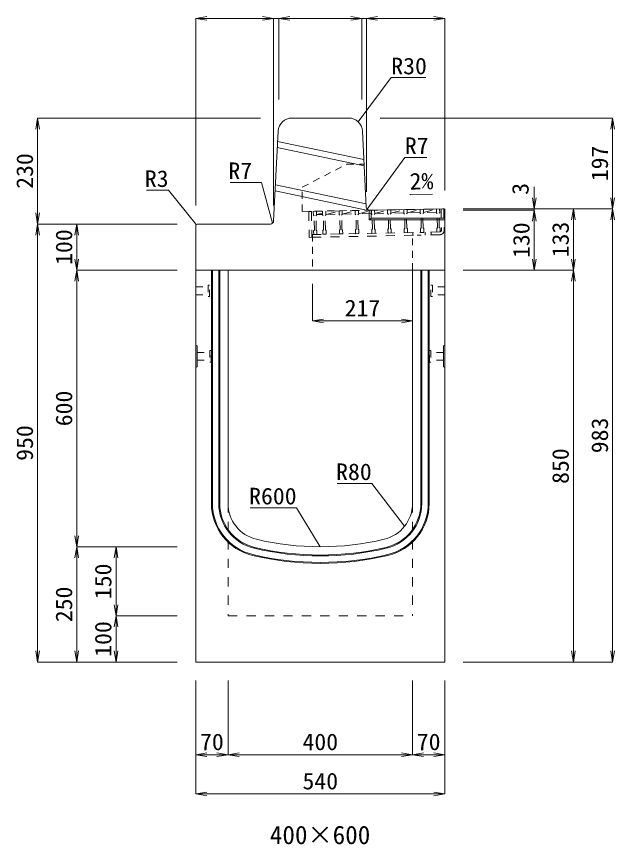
# Model space of a CAD drawing. Units: millimetres at full size. Extents: x -22536 to 51867, y -19720 to 38340.
# Drawn here: x -8493 to -7197, y 33253 to 35048 of the extents above; entities that cross this region are included whole.
import ezdxf
from ezdxf.enums import TextEntityAlignment as Align

# ---------------------------------------------------------------- set-up
doc = ezdxf.new("R2010")
doc.units = ezdxf.units.MM
doc.header["$LTSCALE"] = 20
for name, pattern in [('USER1', [2, 1, -1]), ('USER2', [1.35, 0.75, -0.6]), ('USER3', [1.35, 0.75, -0.6]), ('USER4', [2, 1, -1])]:
    doc.linetypes.add(name, pattern=pattern)
for name, color, linetype, lineweight in [('インサート', 3, 'USER2', 9), ('寸法引出', 7, 'Continuous', 9), ('寸法線', 7, 'Continuous', 13), ('引出線', 4, 'Continuous', 13), ('本体', 2, 'Continuous', 13), ('目地', 132, 'Continuous', 5), ('ｸﾞﾚｰﾁﾝｸﾞ', 7, 'USER4', 9)]:
    doc.layers.add(name, color=color, linetype=linetype, lineweight=lineweight)
doc.layers.add('文字', color=7, linetype='Continuous')
doc.styles.add('ＭＳ 明朝', font='')
doc.styles.get('ＭＳ 明朝').set_extended_font_data('MS Mincho')

# ---------------------------------------------------------------- blocks, each defined once
blk = doc.blocks.new('open_arrow')
at = {"color": 0, "linetype": 'Continuous', "lineweight": -2}
blk.add_lwpolyline([(7.5, 1.25), (0, 0), (7.5, -1.25)], dxfattribs=at)

msp = doc.modelspace()

# ---------------------------------------------------------------- linework, layer by layer
at = {"layer": 'インサート'}
for p, q in [((-8104.44, 34461.66), (-8077.44, 34461.66)), ((-8104.44, 34461.66), (-8104.44, 34444.66)), ((-8074.44, 34465.66), (-8077.44, 34465.66)), ((-8077.44, 34465.66), (-8077.44, 34440.66)), ((-8074.44, 34440.66), (-8074.44, 34465.66)), ((-7594.44, 34465.66), (-7591.44, 34465.66)), ((-7594.44, 34440.66), (-7594.44, 34465.66)), ((-7591.44, 34465.66), (-7591.44, 34440.66)), ((-7564.44, 34461.66), (-7591.44, 34461.66)), ((-7564.44, 34461.66), (-7564.44, 34444.66)), ((-8104.44, 34444.66), (-8077.44, 34444.66)), ((-7564.44, 34444.66), (-7591.44, 34444.66)), ((-8077.44, 34440.66), (-8074.44, 34440.66)), ((-7591.44, 34440.66), (-7594.44, 34440.66)), ((-8101.24, 34319.66), (-8074.24, 34319.66)), ((-8101.24, 34319.66), (-8101.24, 34302.66)), ((-8071.24, 34323.66), (-8074.24, 34323.66)), ((-8074.24, 34323.66), (-8074.24, 34298.66)), ((-8071.24, 34298.66), (-8071.24, 34323.66)), ((-7597.64, 34323.66), (-7594.64, 34323.66)), ((-7597.64, 34298.66), (-7597.64, 34323.66)), ((-7594.64, 34323.66), (-7594.64, 34298.66)), ((-7567.64, 34319.66), (-7594.64, 34319.66)), ((-7567.64, 34319.66), (-7567.64, 34302.66)), ((-8101.24, 34302.66), (-8074.24, 34302.66)), ((-8074.24, 34298.66), (-8071.24, 34298.66)), ((-7594.64, 34298.66), (-7597.64, 34298.66)), ((-7567.64, 34302.66), (-7594.64, 34302.66))]:
    msp.add_line(p, q, dxfattribs=at)
at = {"layer": '寸法引出'}
for p, q in [((-7728.44, 34607.15), (-7724.44, 34611.15)), ((-7728.44, 34607.15), (-7565.15, 34607.15)), ((-7724.44, 34611.15), (-7565.22, 34611.15))]:
    msp.add_line(p, q, dxfattribs=at)
at = {"layer": '寸法線'}
for p, q in [((-8104.44, 35044.19), (-7935.94, 35044.19)), ((-8104.44, 34638.16), (-8104.44, 35044.19)), ((-7983.94, 35044.19), (-7876.44, 35044.19)), ((-7935.94, 34638.16), (-7935.94, 35044.19)), ((-7935.94, 34638.16), (-7935.94, 35044.19)), ((-7924.44, 34868.16), (-7924.44, 35044.19)), ((-7924.44, 35044.19), (-7744.44, 35044.19)), ((-7924.44, 34868.16), (-7924.44, 35044.19)), ((-7792.44, 35044.19), (-7686.44, 35044.19)), ((-7744.44, 34868.16), (-7744.44, 35044.19)), ((-7744.44, 34868.16), (-7744.44, 35044.19)), ((-7734.44, 34668.16), (-7734.44, 35044.19)), ((-7734.44, 35044.19), (-7564.44, 35044.19)), ((-7734.44, 34668.16), (-7734.44, 35044.19)), ((-7564.44, 34671.16), (-7564.44, 35044.19)), ((-8447.38, 34828.16), (-8447.38, 34598.16)), ((-7964.44, 34828.16), (-8447.38, 34828.16)), ((-7704.44, 34828.16), (-7200.66, 34828.16)), ((-7200.66, 34828.16), (-7200.66, 34631.16)), ((-7370.66, 34679.16), (-7370.66, 34580.16)), ((-7524.44, 34631.16), (-7370.66, 34631.16)), ((-7524.44, 34631.16), (-7285.66, 34631.16)), ((-7524.44, 34631.16), (-7200.66, 34631.16)), ((-7524.44, 34631.16), (-7200.66, 34631.16)), ((-7524.44, 34628.16), (-7370.66, 34628.16)), ((-7524.44, 34628.16), (-7370.66, 34628.16)), ((-7370.66, 34628.16), (-7370.66, 34498.16)), ((-7285.66, 34631.16), (-7285.66, 34498.16)), ((-7200.66, 34631.16), (-7200.66, 33648.16)), ((-8144.44, 34598.16), (-8447.38, 34598.16)), ((-8447.38, 33648.16), (-8447.38, 34598.16)), ((-8144.44, 34598.16), (-8447.38, 34598.16)), ((-8362.38, 34598.16), (-8362.38, 34498.16)), ((-8144.44, 34598.16), (-8362.38, 34598.16)), ((-8144.44, 34498.16), (-8362.38, 34498.16)), ((-8362.38, 34498.16), (-8362.38, 33898.16)), ((-8144.44, 34498.16), (-8362.38, 34498.16)), ((-7524.44, 34498.16), (-7370.66, 34498.16)), ((-7524.44, 34498.16), (-7285.66, 34498.16)), ((-7524.44, 34498.16), (-7285.66, 34498.16)), ((-7285.66, 34498.16), (-7285.66, 33648.16)), ((-7851.44, 34468.16), (-7851.44, 34387.94)), ((-7851.44, 34387.94), (-7634.44, 34387.94)), ((-8144.44, 33898.16), (-8362.38, 33898.16)), ((-8362.38, 33648.16), (-8362.38, 33898.16)), ((-8144.44, 33898.16), (-8362.38, 33898.16)), ((-8277.38, 33898.16), (-8277.38, 33748.16)), ((-8144.44, 33898.16), (-8277.38, 33898.16)), ((-8144.44, 33748.16), (-8277.38, 33748.16)), ((-8277.38, 33748.16), (-8277.38, 33648.16)), ((-8144.44, 33748.16), (-8277.38, 33748.16)), ((-8144.44, 33648.16), (-8447.38, 33648.16)), ((-8144.44, 33648.16), (-8362.38, 33648.16)), ((-8144.44, 33648.16), (-8277.38, 33648.16)), ((-7524.44, 33648.16), (-7285.66, 33648.16)), ((-7524.44, 33648.16), (-7200.66, 33648.16)), ((-8104.44, 33608.16), (-8104.44, 33447.01)), ((-8104.44, 33608.16), (-8104.44, 33362.01)), ((-8034.44, 33608.16), (-8034.44, 33447.01)), ((-8034.44, 33608.16), (-8034.44, 33447.01)), ((-7634.44, 33608.16), (-7634.44, 33447.01)), ((-7634.44, 33608.16), (-7634.44, 33447.01)), ((-7564.44, 33608.16), (-7564.44, 33447.01)), ((-7564.44, 33608.16), (-7564.44, 33362.01)), ((-8104.44, 33447.01), (-8034.44, 33447.01)), ((-8034.44, 33447.01), (-7634.44, 33447.01)), ((-7634.44, 33447.01), (-7564.44, 33447.01)), ((-8104.44, 33362.01), (-7564.44, 33362.01))]:
    msp.add_line(p, q, dxfattribs=at)
at = {"layer": '引出線'}
for points in [[(-7752.3, 34819.9), (-7680.54, 34915.75), (-7605.86, 34915.75)], [(-7732.6, 34630.09), (-7651.09, 34742.84), (-7603.16, 34742.84)], [(-7937.77, 34600.09), (-7962.2, 34688.5), (-8030.13, 34688.5)], [(-8103.56, 34597.29), (-8163.41, 34671.38), (-8211.13, 34671.38)], [(-7640.18, 34661.97), (-7591.47, 34662.94), (-7640.22, 34661.96)], [(-7651.68, 33942.59), (-7722.94, 34035.69), (-7797.61, 34035.69)], [(-7834.44, 33898.16), (-7885.8, 33982.91), (-7986.81, 33982.91)]]:
    msp.add_lwpolyline(points, dxfattribs=at)
at = {"layer": '本体', "lineweight": 20}
for p, q in [((-7895.9, 34828.16), (-7772.98, 34828.16)), ((-7935.61, 34604.81), (-7925.86, 34799.66)), ((-7734.78, 34634.93), (-7743.01, 34799.66)), ((-7727.66, 34628.28), (-7564.44, 34631.17)), ((-7564.44, 34631.17), (-7564.44, 34498.16)), ((-8104.44, 34595.16), (-8104.44, 34498.16)), ((-7942.6, 34598.16), (-8101.44, 34598.16)), ((-7564.44, 34498.16), (-8104.44, 34498.16))]:
    msp.add_line(p, q, dxfattribs=at)
at = {"layer": '本体', "lineweight": 9}
for p, q in [((-7739.92, 34737.81), (-7926.99, 34777.21)), ((-7739.25, 34724.38), (-7927.64, 34764.07)), ((-7735.12, 34641.76), (-7931.69, 34683.16)), ((-7734.45, 34628.33), (-7932.34, 34670.02)), ((-8104.44, 34335.66), (-8101.24, 34333.66)), ((-8101.24, 34333.66), (-8101.24, 34288.66)), ((-7564.44, 34335.66), (-7567.64, 34333.66)), ((-7567.64, 34333.66), (-7567.64, 34288.66)), ((-8101.24, 34288.66), (-8104.44, 34286.66)), ((-7567.64, 34288.66), (-7564.44, 34286.66))]:
    msp.add_line(p, q, dxfattribs=at)
at = {"layer": '本体', "linetype": 'USER3', "lineweight": 9}
for p, q in [((-7873.62, 34678.06), (-7776.74, 34728.06)), ((-7776.74, 34728.06), (-7739.43, 34728.06)), ((-7873.62, 34625.71), (-7873.62, 34678.06)), ((-7873.62, 34625.71), (-7727.66, 34628.28)), ((-7851.44, 34575.4), (-7851.44, 34498.16)), ((-7634.44, 34498.16), (-7634.44, 34579.74))]:
    msp.add_line(p, q, dxfattribs=at)
at = {"layer": '本体'}
for p, q in [((-8104.44, 34498.16), (-8104.44, 33648.16)), ((-8034.44, 34498.16), (-8104.44, 34498.16)), ((-8034.44, 34498.16), (-8034.44, 33992.2)), ((-7634.44, 33992.2), (-7634.44, 34498.16)), ((-7564.44, 34498.16), (-7634.44, 34498.16)), ((-7564.44, 33648.16), (-7564.44, 34498.16)), ((-8104.44, 33648.16), (-7564.44, 33648.16))]:
    msp.add_line(p, q, dxfattribs=at)
at = {"layer": '本体', "linetype": 'USER1', "lineweight": 15}
for p, q in [((-8034.44, 33992.2), (-8034.44, 33748.16)), ((-7634.44, 33992.2), (-7634.44, 33748.16)), ((-8034.44, 33748.16), (-7634.44, 33748.16))]:
    msp.add_line(p, q, dxfattribs=at)
at = {"layer": '本体', "lineweight": 20}
for centre, radius, start, end in [((-7895.9, 34798.16), 30, 90, 177.13806), ((-7772.98, 34798.16), 30, 2.86254, 90), ((-7727.79, 34635.28), 7, 182.86254, 271.01187), ((-7942.6, 34605.16), 7, 270, 357.13806), ((-8101.44, 34595.16), 3, 90, 180)]:
    msp.add_arc(centre, radius, start, end, dxfattribs=at)
at = {"layer": '本体'}
for centre, radius, start, end in [((-7954.44, 33992.2), 80, 180, 256.65764), ((-7714.44, 33992.2), 80, 283.34236, 0), ((-7834.44, 34498.16), 600, 256.65764, 283.34236)]:
    msp.add_arc(centre, radius, start, end, dxfattribs=at)
at = {"layer": '目地'}
for p, q in [((-8070.44, 34498.16), (-8070.44, 33992.2)), ((-8068.44, 34498.16), (-8068.44, 33992.2)), ((-8054.44, 34498.16), (-8054.44, 33992.2)), ((-8052.44, 34498.16), (-8052.44, 33992.2)), ((-7616.44, 33992.2), (-7616.44, 34498.16)), ((-7614.44, 33992.2), (-7614.44, 34498.16)), ((-7600.44, 33992.2), (-7600.44, 34498.16)), ((-7598.44, 33992.2), (-7598.44, 34498.16))]:
    msp.add_line(p, q, dxfattribs=at)
for centre, radius, start, end in [((-7954.44, 33992.2), 116, 180, 256.65764), ((-7954.44, 33992.2), 114, 180, 256.65764), ((-7954.44, 33992.2), 100, 180, 256.65764), ((-7954.44, 33992.2), 98, 180, 256.65764), ((-7714.44, 33992.2), 98, 283.34236, 0), ((-7714.44, 33992.2), 100, 283.34236, 0), ((-7714.44, 33992.2), 114, 283.34236, 0), ((-7714.44, 33992.2), 116, 283.34236, 0), ((-7834.44, 34498.16), 620, 256.65764, 283.34236), ((-7834.44, 34498.16), 618, 256.65764, 283.34236), ((-7834.44, 34498.16), 636, 256.65764, 283.34236), ((-7834.44, 34498.16), 634, 256.65764, 283.34236)]:
    msp.add_arc(centre, radius, start, end, dxfattribs=at)
at = {"layer": 'ｸﾞﾚｰﾁﾝｸﾞ'}
for p, q in [((-7853.64, 34625.36), (-7859.64, 34625.24)), ((-7859.64, 34625.24), (-7858.52, 34569.26)), ((-7853.64, 34625.36), (-7852.52, 34569.38)), ((-7849.65, 34625.44), (-7566.7, 34631.1)), ((-7849.65, 34625.44), (-7849.49, 34617.45)), ((-7842.65, 34625.58), (-7842.49, 34617.59)), ((-7842.51, 34618.59), (-7829.57, 34622)), ((-7829.65, 34625.84), (-7829.49, 34617.85)), ((-7822.65, 34625.98), (-7822.49, 34617.99)), ((-7821.71, 34619), (-7793.56, 34626.57)), ((-7793.86, 34626.56), (-7793.7, 34618.56)), ((-7786.86, 34626.7), (-7786.7, 34618.7)), ((-7786.72, 34619.7), (-7758.56, 34627.27)), ((-7758.86, 34627.26), (-7758.7, 34619.26)), ((-7751.86, 34627.4), (-7751.7, 34619.4)), ((-7751.72, 34620.4), (-7723.57, 34627.97)), ((-7723.43, 34620.97), (-7751.72, 34620.4)), ((-7723.57, 34627.97), (-7723.41, 34619.97)), ((-7716.57, 34628.11), (-7716.41, 34620.11)), ((-7716.43, 34621.11), (-7688.28, 34628.67)), ((-7716.43, 34621.11), (-7688.14, 34621.67)), ((-7688.58, 34628.67), (-7688.42, 34620.67)), ((-7686.89, 34619.2), (-7688.42, 34620.67)), ((-7682.89, 34619.28), (-7681.42, 34620.81)), ((-7681.58, 34628.81), (-7681.42, 34620.81)), ((-7681.44, 34621.81), (-7653.28, 34629.37)), ((-7653.14, 34622.37), (-7681.44, 34621.81)), ((-7653.28, 34629.37), (-7653.12, 34621.37)), ((-7651.6, 34619.9), (-7653.12, 34621.37)), ((-7647.6, 34619.98), (-7646.13, 34621.51)), ((-7646.29, 34629.51), (-7646.13, 34621.51)), ((-7646.15, 34622.51), (-7617.99, 34630.08)), ((-7617.85, 34623.08), (-7646.15, 34622.51)), ((-7617.99, 34630.08), (-7617.83, 34622.08)), ((-7616.3, 34620.61), (-7617.83, 34622.08)), ((-7615.68, 34589.62), (-7616.3, 34620.61)), ((-7612.3, 34620.69), (-7610.83, 34622.22)), ((-7611.68, 34589.7), (-7612.3, 34620.69)), ((-7610.99, 34630.22), (-7610.83, 34622.22)), ((-7610.85, 34623.22), (-7582.7, 34630.78)), ((-7582.56, 34623.78), (-7610.85, 34623.22)), ((-7582.7, 34630.78), (-7582.54, 34622.78)), ((-7581.01, 34621.31), (-7582.54, 34622.78)), ((-7580.39, 34590.32), (-7581.01, 34621.31)), ((-7577.01, 34621.39), (-7575.54, 34622.92)), ((-7576.39, 34590.4), (-7577.01, 34621.39)), ((-7575.7, 34630.92), (-7575.54, 34622.92)), ((-7572.7, 34630.98), (-7571.78, 34584.99)), ((-7566.7, 34631.1), (-7565.78, 34585.11)), ((-7847.96, 34615.98), (-7849.49, 34617.45)), ((-7847.34, 34584.98), (-7847.96, 34615.98)), ((-7843.96, 34616.06), (-7842.49, 34617.59)), ((-7843.34, 34585.06), (-7843.96, 34616.06)), ((-7842.51, 34618.59), (-7829.51, 34618.85)), ((-7827.96, 34616.38), (-7829.49, 34617.85)), ((-7827.34, 34585.38), (-7827.96, 34616.38)), ((-7823.96, 34616.46), (-7822.49, 34617.99)), ((-7823.34, 34585.46), (-7823.96, 34616.46)), ((-7822.51, 34618.99), (-7793.42, 34619.57)), ((-7792.17, 34617.09), (-7793.7, 34618.56)), ((-7791.55, 34586.1), (-7792.17, 34617.09)), ((-7788.17, 34617.17), (-7786.7, 34618.7)), ((-7787.55, 34586.18), (-7788.17, 34617.17)), ((-7786.72, 34619.7), (-7758.42, 34620.27)), ((-7757.17, 34617.79), (-7758.7, 34619.26)), ((-7756.55, 34586.8), (-7757.17, 34617.79)), ((-7753.17, 34617.87), (-7751.7, 34619.4)), ((-7752.55, 34586.88), (-7753.17, 34617.87)), ((-7721.88, 34618.5), (-7723.41, 34619.97)), ((-7721.26, 34587.5), (-7721.88, 34618.5)), ((-7717.88, 34618.58), (-7716.41, 34620.11)), ((-7717.26, 34587.58), (-7717.88, 34618.58)), ((-7686.27, 34588.2), (-7686.89, 34619.2)), ((-7682.27, 34588.28), (-7682.89, 34619.28)), ((-7650.98, 34588.91), (-7651.6, 34619.9)), ((-7646.98, 34588.99), (-7647.6, 34619.98)), ((-7847.34, 34584.98), (-7848.81, 34583.45)), ((-7843.34, 34585.06), (-7841.81, 34583.59)), ((-7827.34, 34585.38), (-7828.81, 34583.85)), ((-7823.34, 34585.46), (-7821.81, 34583.99)), ((-7791.55, 34586.1), (-7793.02, 34584.57)), ((-7787.55, 34586.18), (-7786.02, 34584.71)), ((-7786.02, 34584.71), (-7785.86, 34576.71)), ((-7756.55, 34586.8), (-7758.02, 34585.27)), ((-7758.02, 34585.27), (-7757.86, 34577.27)), ((-7752.55, 34586.88), (-7751.03, 34585.41)), ((-7751.03, 34585.41), (-7750.87, 34577.41)), ((-7721.26, 34587.5), (-7722.73, 34585.97)), ((-7722.73, 34585.97), (-7722.57, 34577.98)), ((-7717.26, 34587.58), (-7715.73, 34586.11)), ((-7715.73, 34586.11), (-7715.57, 34578.12)), ((-7686.27, 34588.2), (-7687.74, 34586.67)), ((-7687.74, 34586.67), (-7687.58, 34578.68)), ((-7682.27, 34588.28), (-7680.74, 34586.81)), ((-7680.74, 34586.81), (-7680.58, 34578.82)), ((-7650.98, 34588.91), (-7652.45, 34587.38)), ((-7652.45, 34587.38), (-7652.29, 34579.38)), ((-7646.98, 34588.99), (-7645.45, 34587.52)), ((-7645.45, 34587.52), (-7645.29, 34579.52)), ((-7615.68, 34589.62), (-7617.15, 34588.09)), ((-7617.15, 34588.09), (-7616.99, 34580.09)), ((-7611.68, 34589.7), (-7610.15, 34588.23)), ((-7610.15, 34588.23), (-7609.99, 34580.23)), ((-7580.39, 34590.32), (-7581.86, 34588.79)), ((-7581.86, 34588.79), (-7581.7, 34580.79)), ((-7576.39, 34590.4), (-7574.86, 34588.93)), ((-7574.86, 34588.93), (-7574.7, 34580.93)), ((-7852.52, 34569.38), (-7858.52, 34569.26)), ((-7852.64, 34575.37), (-7619.49, 34580.04)), ((-7852.52, 34569.38), (-7624.57, 34573.93)), ((-7848.81, 34583.45), (-7848.65, 34575.45)), ((-7848.65, 34575.45), (-7841.65, 34575.59)), ((-7841.81, 34583.59), (-7841.65, 34575.59)), ((-7828.81, 34583.85), (-7828.65, 34575.85)), ((-7828.65, 34575.85), (-7821.65, 34575.99)), ((-7821.81, 34583.99), (-7821.65, 34575.99)), ((-7793.02, 34584.57), (-7792.86, 34576.57)), ((-7792.86, 34576.57), (-7785.86, 34576.71)), ((-7750.87, 34577.41), (-7757.86, 34577.27)), ((-7722.57, 34577.98), (-7715.57, 34578.12)), ((-7680.58, 34578.82), (-7687.58, 34578.68)), ((-7645.29, 34579.52), (-7652.29, 34579.38)), ((-7633.69, 34579.75), (-7633.57, 34573.75)), ((-7575.58, 34574.91), (-7624.57, 34573.93)), ((-7575.7, 34580.91), (-7618.69, 34580.05)), ((-7610.11, 34580.04), (-7617.1, 34579.76)), ((-7607.19, 34580.28), (-7607.07, 34574.28)), ((-7594.2, 34580.54), (-7594.08, 34574.54)), ((-7574.7, 34580.93), (-7581.7, 34580.79))]:
    msp.add_line(p, q, dxfattribs=at)
at = {"layer": 'ｸﾞﾚｰﾁﾝｸﾞ', "linetype": 'Continuous', "lineweight": 20}
for p, q in [((-7728.44, 34628.27), (-7728.44, 34607.15)), ((-7724.44, 34628.34), (-7724.44, 34611.15))]:
    msp.add_line(p, q, dxfattribs=at)
at = {"layer": 'ｸﾞﾚｰﾁﾝｸﾞ'}
for radius, start, end in [(4, 271.14586, 1.14572), (10, 271.14571, 1.14575)]:
    msp.add_arc((-7575.78, 34584.91), radius, start, end, dxfattribs=at)

# ---------------------------------------------------------------- block references
at = {"layer": '寸法線', "xscale": 3.2, "yscale": 3.2}
for p in [(-8104.44, 35044.19), (-7924.44, 35044.19), (-7924.44, 35044.19), (-7734.44, 35044.19), (-7734.44, 35044.19), (-7851.44, 34387.94), (-8104.44, 33447.01), (-8034.44, 33447.01), (-7634.44, 33447.01), (-8104.44, 33362.01)]:
    msp.add_blockref('open_arrow', p, dxfattribs=at)
for p, rotation in [((-7935.94, 35044.19), 180), ((-7935.94, 35044.19), 180), ((-7744.44, 35044.19), 180), ((-7744.44, 35044.19), 180), ((-7564.44, 35044.19), 180), ((-8447.38, 34828.16), 270), ((-7200.66, 34828.16), 270), ((-7370.66, 34631.16), 90), ((-7200.66, 34631.16), 90), ((-8447.38, 34598.16), 90), ((-7370.66, 34628.16), 270), ((-7370.66, 34628.16), 270), ((-7285.66, 34631.16), 270), ((-7200.66, 34631.16), 270), ((-8447.38, 34598.16), 270), ((-8362.38, 34598.16), 270), ((-8362.38, 34498.16), 90), ((-7370.66, 34498.16), 90), ((-7285.66, 34498.16), 90), ((-8362.38, 34498.16), 270), ((-7285.66, 34498.16), 270), ((-7634.44, 34387.94), 180), ((-8362.38, 33898.16), 90), ((-8362.38, 33898.16), 270), ((-8277.38, 33898.16), 270), ((-8277.38, 33748.16), 90), ((-8277.38, 33748.16), 270), ((-8447.38, 33648.16), 90), ((-8362.38, 33648.16), 90), ((-8277.38, 33648.16), 90), ((-7285.66, 33648.16), 90), ((-7200.66, 33648.16), 90), ((-8034.44, 33447.01), 180), ((-7634.44, 33447.01), 180), ((-7564.44, 33447.01), 180), ((-7564.44, 33362.01), 180)]:
    msp.add_blockref('open_arrow', p, dxfattribs=dict(at, rotation=rotation))
at = {"layer": '引出線'}
for p, xscale, yscale, rotation in [((-7752.3, 34819.9), 0.16, 0.16, 53.2), ((-7640.18, 34661.97), 0.16, 0.16, 1.1), ((-7732.6, 34630.09), 0.16, 0.16, 54.1), ((-8103.56, 34597.29), 0.16, 0.16, 128.9), ((-7937.77, 34600.09), 0.16, 0.16, 105.4), ((-7651.68, 33942.59), 0.133, 0.133, 127.4), ((-7834.44, 33898.16), 0.133, 0.133, 121.2)]:
    msp.add_blockref('open_arrow', p, dxfattribs=dict(at, xscale=xscale, yscale=yscale, rotation=rotation))

# ---------------------------------------------------------------- texts
at = {"layer": '寸法線', "style": 'ＭＳ 明朝', "width": 1.05}
for s, p in [('197', (-7228.66, 34729.66)), ('230', (-8475.38, 34713.16)), ('3', (-7400.66, 34674.5)), ('130', (-7398.66, 34563.16)), ('133', (-7313.66, 34564.66)), ('100', (-8390.38, 34548.16)), ('600', (-8390.38, 34198.16)), ('983', (-7228.66, 34139.66)), ('950', (-8475.38, 34123.16)), ('850', (-7313.66, 34073.16)), ('150', (-8305.38, 33823.16)), ('250', (-8390.38, 33773.16)), ('100', (-8305.38, 33698.16))]:
    msp.add_text(s, height=36.03, rotation=90, dxfattribs=at).set_placement(p, align=Align.MIDDLE_CENTER)
for s, p in [('217', (-7742.94, 34415.94)), ('70', (-8069.44, 33475.01)), ('400', (-7834.44, 33475.01)), ('70', (-7599.44, 33475.01)), ('540', (-7834.44, 33390.01))]:
    msp.add_text(s, height=36.03, dxfattribs=at).set_placement(p, align=Align.MIDDLE_CENTER)
at = {"layer": '引出線', "style": 'ＭＳ 明朝', "width": 1.05}
for s, p in [('R30', (-7680.54, 34958.95)), ('R7', (-7651.09, 34786.04))]:
    msp.add_text(s, height=36.03, dxfattribs=at).set_placement(p, align=Align.TOP_LEFT)
for s, p in [('R7', (-7982.2, 34731.7)), ('R3', (-8163.41, 34714.58)), ('R80', (-7722.94, 34078.89)), ('R600', (-7885.8, 34026.11))]:
    msp.add_text(s, height=36.03, dxfattribs=at).set_placement(p, align=Align.TOP_RIGHT)
msp.add_text('2%', height=36.03, rotation=1.146, dxfattribs=at).set_placement((-7641.15, 34708.86), align=Align.TOP_LEFT)
at = {"layer": '文字', "style": 'ＭＳ 明朝'}
msp.add_text('400×600', height=40.03, dxfattribs=at).set_placement((-7834.92, 33273.19), align=Align.MIDDLE_CENTER)

doc.saveas('drawing.dxf')
